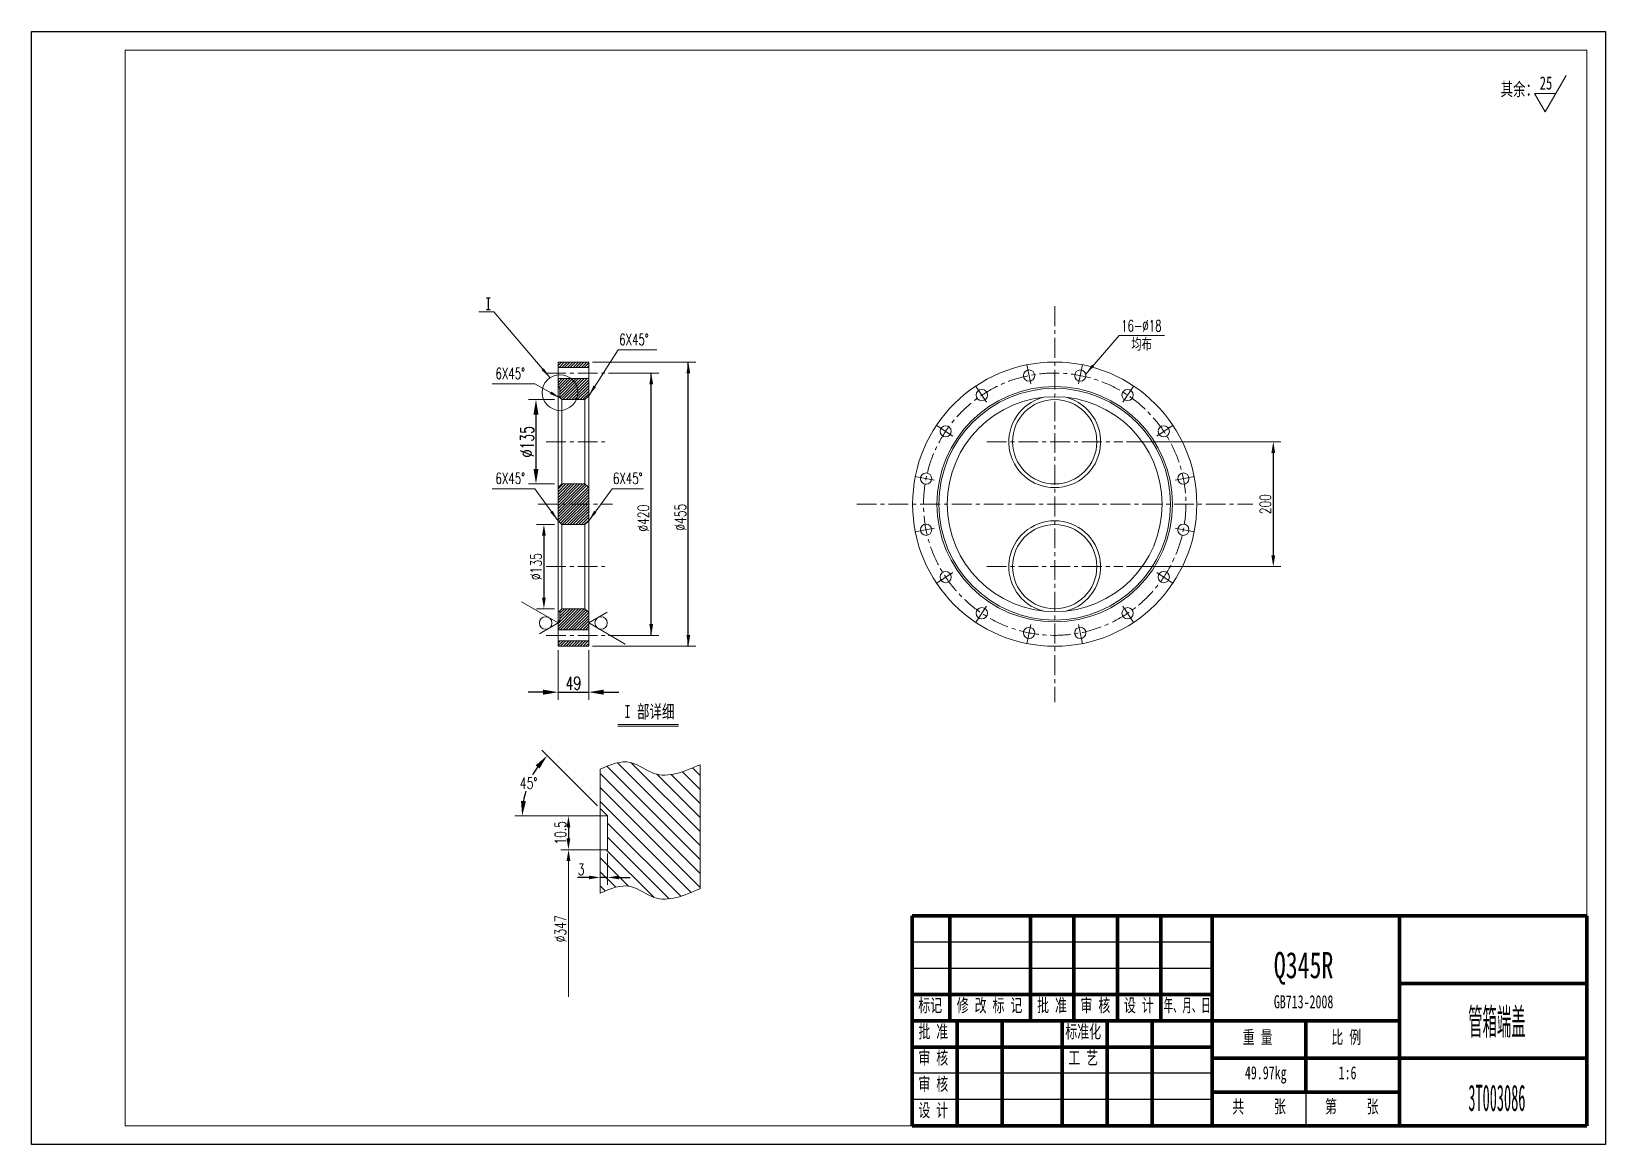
# Model space of a CAD drawing. Header units: millimetres. Extents: x 0 to 2520, y 0 to 1782.
import ezdxf

# ---------------------------------------------------------------- set-up
doc = ezdxf.new("R2010")
doc.units = ezdxf.units.MM
for name, pattern in [('CENTER', [50.8, 31.75, -6.35, 6.35, -6.35]), ('EB_DASH', [6, 3, -3]), ('EB_DASHDOT', [39, 30, -3, 3, -3])]:
    doc.linetypes.add(name, pattern=pattern)
doc.layers.get('0').update_dxf_attribs({"lineweight": 0})
for name, color, linetype, lineweight in [('25C', 1, 'CENTER', 18), ('中心线', 1, 'CENTER', 9), ('尺寸线', 4, 'Continuous', 9), ('标注线', 4, 'Continuous', 5), ('点划线', 1, 'EB_DASHDOT', 5), ('粗线', 7, 'Continuous', 15), ('虚线', 2, 'EB_DASH', 5)]:
    doc.layers.add(name, color=color, linetype=linetype, lineweight=lineweight)
doc.layers.add('边框', color=7, linetype='Continuous', lineweight=18, plot=False)
doc.styles.get("Standard").update_dxf_attribs({"font": 'romans.shx', "width": 0.7})
doc.styles.add('TextStyle1', font='', dxfattribs={"width": 0.510669})
doc.styles.add('UserTxtStyle4', font='', dxfattribs={"width": 0.667})
doc.styles.add('机械', font='', dxfattribs={"width": 0.4})
doc.styles.add('标准', font='', dxfattribs={"width": 0.667})
doc.styles.add('线性', font='romans.shx', dxfattribs={"width": 0.7})
doc.styles.get('TextStyle1').set_extended_font_data('宋体')
doc.styles.get('UserTxtStyle4').set_extended_font_data('宋体')
doc.styles.get('机械').set_extended_font_data('宋体')
doc.styles.get('标准').set_extended_font_data('宋体')
doc.dimstyles.new('副本标准', dxfattribs={"dimtxt": 18, "dimasz": 24, "dimexe": 12, "dimexo": 6, "dimgap": 3.75, "dimtad": 1, "dimtih": 1, "dimtoh": 1, "dimdec": 1, "dimzin": 12, "dimdsep": 46, "dimtxsty": 'Standard', "dimcen": 0, "dimdle": 48, "dimclrd": 256, "dimclre": 256, "dimclrt": 256, "dimadec": 1, "dimazin": 3, "dimtfac": 1, "dimtdec": 1, "dimtmove": 1, "dimatfit": 0, "dimfxl": 0, "dimtolj": 1, "dimarcsym": 0})
doc.dimstyles.new('标准', dxfattribs={"dimtxt": 18, "dimasz": 18, "dimexe": 12, "dimexo": 6, "dimgap": 3.75, "dimtad": 1, "dimdec": 1, "dimzin": 12, "dimdsep": 46, "dimtxsty": 'Standard', "dimcen": 0, "dimdle": 36, "dimclrd": 256, "dimclre": 256, "dimclrt": 256, "dimadec": 1, "dimazin": 3, "dimtfac": 1, "dimtdec": 1, "dimtmove": 1, "dimatfit": 0, "dimfxl": 0, "dimtolj": 1, "dimarcsym": 0})

# ---------------------------------------------------------------- blocks, each defined once
blk = doc.blocks.new('*X41')
at = {"layer": '尺寸线', "linetype": 'ByBlock'}
for points in [[(992.2, 1235.2), (995.2, 1217.2), (989.2, 1217.2)], [(992.2, 815.2), (995.2, 833.2), (989.2, 833.2)]]:
    blk.add_hatch(color=256, dxfattribs=at).paths.add_polyline_path(points, flags=0)
for p, q in [((923.9, 1235.2), (1004.2, 1235.2)), ((923.9, 815.2), (1004.2, 815.2))]:
    blk.add_line(p, q, dxfattribs=at)
at = {"layer": '尺寸线', "linetype": 'ByBlock', "lineweight": -2}
for p, q in [((992.2, 815.2), (992.2, 1235.2)), ((917.9, 815.2), (917.9, 815.2))]:
    blk.add_line(p, q, dxfattribs=at)
at = {"layer": '尺寸线', "linetype": 'ByBlock', "insert": (979.5, 1002.9), "char_height": 18, "width": 73.8, "attachment_point": 5, "rotation": 90}
blk.add_mtext('%%C420', dxfattribs=at)
blk = doc.blocks.new('*X42')
at = {"layer": '尺寸线'}
for points in [[(817.4, 974.7), (823.4, 974.7), (820.4, 992.7)], [(817.4, 875.7), (823.4, 875.7), (820.4, 857.7)]]:
    blk.add_hatch(color=256, dxfattribs=at).paths.add_polyline_path(points, flags=0)
for p, q in [((837.1, 992.7), (808.4, 992.7)), ((837.1, 857.7), (808.4, 857.7))]:
    blk.add_line(p, q, dxfattribs=at)
at = {"layer": '尺寸线', "lineweight": -2}
blk.add_line((820.4, 974.7), (820.4, 875.7), dxfattribs=at)
at = {"layer": '尺寸线', "insert": (807.7, 925.2), "char_height": 18, "width": 64.8, "attachment_point": 5, "rotation": 90}
blk.add_mtext('%%C135', dxfattribs=at)
blk = doc.blocks.new('*X43')
at = {"layer": '尺寸线', "linetype": 'ByBlock'}
for points in [[(807.7, 1192.7), (803.7, 1168.7), (811.7, 1168.7)], [(807.7, 1057.7), (803.7, 1081.7), (811.7, 1081.7)]]:
    blk.add_hatch(color=256, dxfattribs=at).paths.add_polyline_path(points, flags=0)
for p, q in [((837.1, 1192.7), (795.7, 1192.7)), ((837.1, 1057.7), (795.7, 1057.7))]:
    blk.add_line(p, q, dxfattribs=at)
at = {"layer": '尺寸线', "linetype": 'ByBlock', "lineweight": -2}
blk.add_line((807.7, 1168.7), (807.7, 1081.7), dxfattribs=at)
at = {"layer": '尺寸线', "linetype": 'ByBlock', "insert": (793.5, 1125.2), "char_height": 21, "width": 75.6, "attachment_point": 5, "rotation": 90}
blk.add_mtext('%%C135', dxfattribs=at)
blk = doc.blocks.new('*X44')
at = {"layer": '尺寸线'}
for points in [[(819.1, 728.2), (819.1, 720.2), (843.1, 724.2)], [(916.1, 728.2), (916.1, 720.2), (892.1, 724.2)]]:
    blk.add_hatch(color=256, dxfattribs=at).paths.add_polyline_path(points, flags=0)
for p, q in [((843.1, 791.7), (843.1, 712.2)), ((892.1, 791.7), (892.1, 712.2))]:
    blk.add_line(p, q, dxfattribs=at)
at = {"layer": '尺寸线', "lineweight": -2}
for p, q in [((819.1, 724.2), (795.1, 724.2)), ((843.1, 724.2), (892.1, 724.2)), ((916.1, 724.2), (940.1, 724.2))]:
    blk.add_line(p, q, dxfattribs=at)
at = {"layer": '尺寸线', "insert": (867.6, 738.5), "char_height": 21, "width": 35.7, "attachment_point": 5}
blk.add_mtext('49', dxfattribs=at)
blk = doc.blocks.new('*X45')
at = {"layer": '标注线'}
for points in [[(892.4, 430.6), (892.4, 424.6), (910.4, 427.6)], [(940.4, 430.6), (940.4, 424.6), (922.4, 427.6)]]:
    blk.add_hatch(color=256, dxfattribs=at).paths.add_polyline_path(points, flags=0)
for p, q in [((910.4, 466), (910.4, 415.6)), ((922.4, 466), (922.4, 415.6))]:
    blk.add_line(p, q, dxfattribs=at)
at = {"layer": '标注线', "lineweight": -2}
for p, q in [((892.4, 427.6), (874.4, 427.6)), ((922.4, 427.6), (910.4, 427.6)), ((940.4, 427.6), (958.4, 427.6))]:
    blk.add_line(p, q, dxfattribs=at)
at = {"layer": '标注线', "insert": (879.9, 440.3), "char_height": 18, "width": 10.8, "attachment_point": 5}
blk.add_mtext('3', dxfattribs=at)
blk = doc.blocks.new('*X46')
at = {"layer": '标注线'}
for points in [[(807.1, 607), (813.3, 601.8), (825.6, 622.8)], [(791.6, 549.6), (783.7, 550.3), (785.6, 526)]]:
    blk.add_hatch(color=256, dxfattribs=at).paths.add_polyline_path(points, flags=0)
for p, q in [((906.1, 542.3), (817.1, 631.3)), ((897.9, 526), (773.6, 526))]:
    blk.add_line(p, q, dxfattribs=at)
at = {"layer": '标注线', "lineweight": -2}
for start, end in [(145.0634, 151.5839), (163.1723, 169.9366)]:
    blk.add_arc((922.4, 526), 136.8, start, end, dxfattribs=at)
at = {"layer": '标注线', "insert": (796, 578.4), "char_height": 18, "width": 41.4, "attachment_point": 5}
blk.add_mtext('45%%D', dxfattribs=at)
blk = doc.blocks.new('*X47')
at = {"layer": '尺寸线'}
for points in [[(856.7, 508), (862.7, 508), (859.7, 526)], [(856.7, 490), (862.7, 490), (859.7, 472)]]:
    blk.add_hatch(color=256, dxfattribs=at).paths.add_polyline_path(points, flags=0)
for p, q in [((916.4, 526), (847.7, 526)), ((916.4, 472), (847.7, 472))]:
    blk.add_line(p, q, dxfattribs=at)
at = {"layer": '尺寸线', "lineweight": -2}
blk.add_line((859.7, 508), (859.7, 490), dxfattribs=at)
at = {"layer": '尺寸线', "insert": (847, 499), "char_height": 18, "width": 46.8, "attachment_point": 5, "rotation": 90}
blk.add_mtext('10.5', dxfattribs=at)
blk = doc.blocks.new('*X48')
at = {"layer": '尺寸线', "linetype": 'Continuous'}
blk.add_hatch(color=256, dxfattribs=at).paths.add_polyline_path([(830.2, 1227.6), (816.8, 1239.8), (820.2, 1242.8)], flags=0)
for p, q in [((740, 1333.1), (716.1, 1333.1)), ((830.2, 1227.6), (740, 1333.1))]:
    blk.add_line(p, q, dxfattribs=at)
at = {"layer": '尺寸线'}
blk.add_line((716.1, 1333.1), (716.1, 1333.1), dxfattribs=at)
blk = doc.blocks.new('*X49')
at = {"layer": '尺寸线', "linetype": 'Continuous'}
blk.add_hatch(color=256, dxfattribs=at).paths.add_polyline_path([(892.1, 1198.7), (899.9, 1215), (903.7, 1212.6)], flags=0)
for p, q in [((892.1, 1198.7), (939.4, 1272.3)), ((939.4, 1272.3), (1001.3, 1272.3))]:
    blk.add_line(p, q, dxfattribs=at)
at = {"layer": '尺寸线'}
blk.add_line((1001.3, 1272.3), (1001.3, 1272.3), dxfattribs=at)
blk = doc.blocks.new('*X50')
at = {"layer": '尺寸线', "linetype": 'Continuous'}
blk.add_hatch(color=256, dxfattribs=at).paths.add_polyline_path([(892.1, 998.7), (900.8, 1014.6), (904.5, 1011.9)], flags=0)
for p, q in [((892.1, 998.7), (929.4, 1050)), ((929.4, 1050), (979.9, 1050))]:
    blk.add_line(p, q, dxfattribs=at)
at = {"layer": '尺寸线'}
blk.add_line((979.9, 1050), (979.9, 1050), dxfattribs=at)
blk = doc.blocks.new('*X51')
at = {"layer": '尺寸线', "linetype": 'Continuous'}
blk.add_hatch(color=256, dxfattribs=at).paths.add_polyline_path([(843.1, 998.7), (830.7, 1011.9), (834.3, 1014.6)], flags=0)
for p, q in [((805.7, 1050), (737.4, 1050)), ((843.1, 998.7), (805.7, 1050))]:
    blk.add_line(p, q, dxfattribs=at)
at = {"layer": '尺寸线'}
blk.add_line((737.4, 1050), (737.4, 1050), dxfattribs=at)
blk = doc.blocks.new('*X52')
at = {"layer": '尺寸线', "linetype": 'ByBlock'}
for points in [[(1051.6, 1252.7), (1054.6, 1234.7), (1048.6, 1234.7)], [(1051.6, 797.7), (1054.6, 815.7), (1048.6, 815.7)]]:
    blk.add_hatch(color=256, dxfattribs=at).paths.add_polyline_path(points, flags=0)
for p, q in [((898.1, 1252.7), (1063.6, 1252.7)), ((898.1, 797.7), (1063.6, 797.7))]:
    blk.add_line(p, q, dxfattribs=at)
at = {"layer": '尺寸线', "linetype": 'ByBlock', "lineweight": -2}
for p, q in [((1051.6, 797.7), (1051.6, 1252.7)), ((892.1, 797.7), (892.1, 797.7))]:
    blk.add_line(p, q, dxfattribs=at)
at = {"layer": '尺寸线', "linetype": 'ByBlock', "insert": (1038.9, 1004.2), "char_height": 18, "width": 70.2, "attachment_point": 5, "rotation": 90}
blk.add_mtext('%%C455', dxfattribs=at)
blk = doc.blocks.new('*X53')
at = {"layer": '尺寸线'}
for points in [[(1985.1, 1107.2), (1991.1, 1107.2), (1988.1, 1125.2)], [(1985.1, 943.2), (1991.1, 943.2), (1988.1, 925.2)]]:
    blk.add_hatch(color=256, dxfattribs=at).paths.add_polyline_path(points, flags=0)
for p, q in [((1753, 1125.2), (2000.1, 1125.2)), ((1753, 925.2), (2000.1, 925.2))]:
    blk.add_line(p, q, dxfattribs=at)
at = {"layer": '尺寸线', "lineweight": -2}
blk.add_line((1988.1, 1107.2), (1988.1, 943.2), dxfattribs=at)
at = {"layer": '尺寸线', "insert": (1975.3, 1025.2), "char_height": 18, "width": 48.6, "attachment_point": 5, "rotation": 90}
blk.add_mtext('200', dxfattribs=at)
blk = doc.blocks.new('*X54')
at = {"layer": '尺寸线', "linetype": 'Continuous'}
blk.add_hatch(color=256, dxfattribs=at).paths.add_polyline_path([(1687.8, 1233.6), (1697.9, 1248.7), (1701.3, 1245.7)], flags=0)
for p, q in [((1687.8, 1233.6), (1741.6, 1295.4)), ((1741.6, 1295.4), (1814.2, 1295.4))]:
    blk.add_line(p, q, dxfattribs=at)
at = {"layer": '尺寸线'}
blk.add_line((1814.2, 1295.4), (1814.2, 1295.4), dxfattribs=at)
blk = doc.blocks.new('*X55')
at = {"layer": '尺寸线', "linetype": 'Continuous'}
blk.add_hatch(color=256, dxfattribs=at).paths.add_polyline_path([(846.8, 1194.9), (830, 1201.7), (832.2, 1205.7)], flags=0)
for p, q in [((805.7, 1217.9), (737.4, 1217.9)), ((846.8, 1194.9), (805.7, 1217.9))]:
    blk.add_line(p, q, dxfattribs=at)
at = {"layer": '尺寸线'}
blk.add_line((737.4, 1217.9), (737.4, 1217.9), dxfattribs=at)

msp = doc.modelspace()

# ---------------------------------------------------------------- hatches: boundary and pattern name
at = {"layer": '尺寸线'}
h = msp.add_hatch(dxfattribs=at)
h.set_pattern_fill('ANSI31', color=256, style=0, pattern_type=0)
h.paths.add_polyline_path([(892.06, 824.17), (892.06, 851.67), (886.06, 857.67), (849.06, 857.67), (844.56, 853.17), (846.06, 853.17), (846.06, 839.67), (843.06, 836.67), (843.06, 824.17)], flags=0)
h.paths.add_polyline_path([(892.06, 797.67), (892.06, 806.17), (843.06, 806.17), (843.06, 797.67)], flags=0)
h.paths.add_polyline_path([(892.06, 1244.17), (892.06, 1252.67), (843.06, 1252.67), (843.06, 1244.17)], flags=0)
h.paths.add_polyline_path([(886.06, 1192.67), (892.06, 1198.67), (892.06, 1226.17), (843.06, 1226.17), (843.06, 1213.67), (846.06, 1210.67), (846.06, 1197.17), (844.56, 1197.17), (849.06, 1192.67)], flags=0)
h = msp.add_hatch(dxfattribs=at)
h.set_pattern_fill('ANSI31', color=256, style=0, pattern_type=0)
h.paths.add_polyline_path([(849.06, 1057.67), (843.06, 1051.67), (843.06, 1025.17), (892.06, 1025.17), (892.06, 1051.67), (886.06, 1057.67)], flags=0)
h.paths.add_polyline_path([(886.06, 992.67), (892.06, 998.67), (892.06, 1025.17), (843.06, 1025.17), (843.06, 998.67), (849.06, 992.67)], flags=0)
msp.add_hatch(color=256, dxfattribs=at).paths.add_polyline_path([(856.73, 454.03), (862.73, 454.03), (859.73, 472.03)], flags=0)
at = {"layer": '标注线'}
h = msp.add_hatch(dxfattribs=at)
h.set_pattern_fill('ANSI31', color=256, style=0, pattern_type=0)
h.set_pattern_definition([(135, (0, 0), (-11.22532, -11.22532), [])])
edge = h.paths.add_edge_path(flags=0)
edge.add_line((910.37, 402.6), (910.37, 472.03))
edge.add_line((910.37, 472.03), (922.37, 472.03))
edge.add_line((922.37, 472.03), (922.37, 526.03))
edge.add_line((922.37, 526.03), (910.37, 538.03))
edge.add_line((910.37, 538.03), (910.37, 601.14))
edge.add_spline(control_points=[(910.37, 601.14), (927.02, 608.12), (957.48, 620.91), (1005.69, 580.16), (1045.02, 597.16), (1070.37, 608.11)], knot_values=[0, 0, 0, 0, 50.6648672, 92.7251741, 169.0125486, 169.0125486, 169.0125486, 169.0125486], weights=[1, 1, 1, 1, 1, 1], degree=3, periodic=0)
edge.add_line((1070.37, 608.11), (1070.37, 409.57))
edge.add_spline(control_points=[(1070.37, 409.57), (1045.02, 398.61), (1005.69, 381.61), (957.48, 422.37), (927.02, 409.58), (910.37, 402.6)], knot_values=[0, 0, 0, 0, 76.2873744, 118.3476814, 169.0125486, 169.0125486, 169.0125486, 169.0125486], weights=[1, 1, 1, 1, 1, 1], degree=3, periodic=0)

# ---------------------------------------------------------------- linework, layer by layer
for p, q in [((846.06, 1210.67), (843.06, 1213.67)), ((846.06, 1210.67), (846.06, 1197.17)), ((846.06, 1197.17), (843.06, 1197.17)), ((846.06, 853.17), (843.06, 853.17)), ((846.06, 839.67), (843.06, 836.67)), ((846.06, 839.67), (846.06, 853.17))]:
    msp.add_line(p, q)
at = {"layer": '25C'}
for p, q in [((1593.66, 1248.92), (1600.74, 1213.35)), ((1682.68, 1248.92), (1675.6, 1213.35)), ((1511.42, 1214.86), (1531.58, 1184.7)), ((1764.92, 1214.86), (1744.76, 1184.7)), ((1448.48, 1151.91), (1478.64, 1131.76)), ((1827.86, 1151.91), (1797.7, 1131.76)), ((1414.42, 1069.68), (1449.99, 1062.6)), ((1861.92, 1069.68), (1826.35, 1062.6)), ((1414.42, 980.66), (1449.99, 987.74)), ((1861.92, 980.66), (1826.35, 987.74)), ((1448.48, 898.42), (1478.64, 918.57)), ((1827.86, 898.42), (1797.7, 918.57)), ((1511.42, 835.48), (1531.58, 865.64)), ((1764.92, 835.48), (1744.76, 865.64)), ((1593.66, 801.42), (1600.74, 836.99)), ((1682.68, 801.42), (1675.6, 836.99))]:
    msp.add_line(p, q, dxfattribs=at)
at = {"layer": '中心线'}
for p, q in [((1638.17, 1342.11), (1638.17, 708.22)), ((823.8, 1235.17), (917.91, 1235.17)), ((823.8, 1125.17), (917.91, 1125.17)), ((1529.36, 1125.17), (1746.98, 1125.17)), ((810.93, 1025.17), (930.22, 1025.17)), ((1321.23, 1025.17), (1955.11, 1025.17)), ((823.8, 925.17), (917.91, 925.17)), ((1529.36, 925.17), (1746.98, 925.17)), ((823.8, 815.17), (917.91, 815.17))]:
    msp.add_line(p, q, dxfattribs=at)
msp.add_circle((1638.17, 1025.17), 210, dxfattribs=at)
at = {"layer": '尺寸线'}
for p, q in [((938.53, 672.64), (1036.06, 672.64)), ((938.53, 669.64), (1036.06, 669.64)), ((905.37, 472.03), (847.73, 472.03)), ((859.73, 454.03), (859.73, 236.68))]:
    msp.add_line(p, q, dxfattribs=at)
msp.add_circle((846.06, 1203.92), 28.53, dxfattribs=at)
at = {"layer": '标注线'}
for p, q in [((2423.39, 1653.15), (2457.21, 1711.72)), ((2406.23, 1682.88), (2440.56, 1682.88)), ((2423.39, 1653.15), (2406.23, 1682.88)), ((843.06, 835), (784.49, 868.82)), ((843.06, 835), (813.32, 817.84)), ((892.06, 835), (921.79, 852.17)), ((892.06, 835), (950.63, 801.19)), ((922.37, 526.03), (903.95, 526.03))]:
    msp.add_line(p, q, dxfattribs=at)
for centre in [(823.23, 835), (911.88, 835)]:
    msp.add_circle(centre, 9.91, dxfattribs=at)
for points, knots in [([(910.37, 601.14), (927.02, 608.12), (957.48, 620.91), (1005.69, 580.16), (1045.02, 597.16), (1070.37, 608.11)], [0, 0, 0, 0, 2149.404123, 3933.768759, 7170.1810176, 7170.1810176, 7170.1810176, 7170.1810176]), ([(910.37, 402.6), (927.02, 409.58), (957.48, 422.37), (1005.69, 381.61), (1045.02, 398.61), (1070.37, 409.57)], [0, 0, 0, 0, 2140.9434941, 3918.2843942, 7141.9572695, 7141.9572695, 7141.9572695, 7141.9572695])]:
    msp.add_open_spline(points, degree=3, knots=knots, dxfattribs=at)
at = {"layer": '点划线', "linetype": 'Continuous', "lineweight": 25}
for p, q in [((1890, 324), (1410, 324)), ((1890, 282), (1410, 282)), ((1890, 114), (1410, 114)), ((1890, 72), (1410, 72))]:
    msp.add_line(p, q, dxfattribs=at)
at = {"layer": '粗线'}
for p, q in [((2490, 1752), (150, 1752)), ((150, 1752), (150, 30)), ((2490, 30), (2490, 1752)), ((843.06, 1252.67), (843.06, 797.67)), ((843.06, 1252.67), (892.06, 1252.67)), ((843.06, 1244.17), (892.06, 1244.17)), ((892.06, 1252.67), (892.06, 797.67)), ((843.06, 1226.17), (892.06, 1226.17)), ((849.06, 1192.67), (844.56, 1197.17)), ((849.06, 1192.67), (886.06, 1192.67)), ((849.06, 1192.67), (849.06, 1057.67)), ((886.06, 1192.67), (892.06, 1198.67)), ((886.06, 1192.67), (886.06, 1057.67)), ((849.06, 1057.67), (843.06, 1051.67)), ((849.06, 1057.67), (886.06, 1057.67)), ((886.06, 1057.67), (892.06, 1051.67)), ((849.06, 992.67), (843.06, 998.67)), ((849.06, 992.67), (886.06, 992.67)), ((849.06, 992.67), (849.06, 857.67)), ((886.06, 992.67), (892.06, 998.67)), ((886.06, 992.67), (886.06, 857.67)), ((849.06, 857.67), (844.56, 853.17)), ((849.06, 857.67), (886.06, 857.67)), ((886.06, 857.67), (892.06, 851.67)), ((843.06, 824.17), (892.06, 824.17)), ((843.06, 806.17), (892.06, 806.17)), ((843.06, 797.67), (892.06, 797.67)), ((1070.37, 409.57), (1070.37, 608.11)), ((910.37, 402.6), (910.37, 601.14)), ((922.37, 526.03), (910.37, 538.03)), ((922.37, 472.03), (922.37, 526.03)), ((922.37, 472.03), (910.37, 472.03)), ((150, 30), (2490, 30))]:
    msp.add_line(p, q, dxfattribs=at)
at = {"layer": '粗线', "linetype": 'Continuous', "lineweight": 70}
for p, q in [((1410, 366), (2490, 366)), ((1410, 366), (1410, 30)), ((1470, 198), (1470, 366)), ((1599.5, 198), (1599.5, 366)), ((1669, 198), (1669, 366)), ((1738.5, 198), (1738.5, 366)), ((1808, 198), (1808, 366)), ((1890, 366), (1890, 30)), ((2190, 30), (2190, 366)), ((2490, 366), (2490, 30)), ((2490, 258), (2190, 258)), ((1890, 240), (1410, 240)), ((2190, 198), (1410, 198)), ((1482, 30), (1482, 198)), ((1554, 30), (1554, 198)), ((1650, 30), (1650, 198)), ((1722, 30), (1722, 198)), ((1794, 30), (1794, 198)), ((2040, 198), (2040, 84)), ((1890, 156), (1410, 156)), ((2190, 138), (1890, 138)), ((2490, 138), (2190, 138)), ((2190, 84), (1890, 84)), ((2490, 30), (1410, 30))]:
    msp.add_line(p, q, dxfattribs=at)
at = {"layer": '粗线'}
for centre, radius in [((1638.17, 1025.17), 227.5), ((1597.2, 1231.13), 9), ((1679.14, 1231.13), 9), ((1638.17, 1025.17), 188.5), ((1638.17, 1025.17), 185.5), ((1638.17, 1025.17), 172), ((1521.5, 1199.78), 9), ((1638.17, 1125.17), 67.5), ((1754.84, 1199.78), 9), ((1463.56, 1141.84), 9), ((1812.78, 1141.84), 9), ((1432.2, 1066.14), 9), ((1844.13, 1066.14), 9), ((1432.2, 984.2), 9), ((1638.17, 925.17), 67.5), ((1844.13, 984.2), 9), ((1463.56, 908.5), 9), ((1812.78, 908.5), 9), ((1521.5, 850.56), 9), ((1754.84, 850.56), 9), ((1597.2, 819.2), 9), ((1679.14, 819.2), 9)]:
    msp.add_circle(centre, radius, dxfattribs=at)
for centre, start, end in [((1638.17, 1125.17), 105.25924, 74.74076), ((1638.17, 925.17), 285.25924, 254.74076)]:
    msp.add_arc(centre, 73.5, start, end, dxfattribs=at)
at = {"layer": '虚线', "linetype": 'Continuous', "lineweight": 25}
msp.add_line((2040, 84), (2040, 30), dxfattribs=at)
at = {"layer": '边框', "linetype": 'Continuous', "lineweight": 25}
for p, q in [((0, 0), (0, 1782)), ((0, 1782), (2520, 1782)), ((2520, 1782), (2520, 0)), ((2520, 0), (0, 0))]:
    msp.add_line(p, q, dxfattribs=at)

# ---------------------------------------------------------------- block references
at = {"layer": '尺寸线'}
for name in ['*X48', '*X54', '*X49', '*X55', '*X51', '*X50']:
    msp.add_blockref(name, (0, 0), dxfattribs=at)

# ---------------------------------------------------------------- texts
for s, insert, char_height, width, attachment_point, style in [('I', (726.65, 1356.63), 21, 40.9879, 1, '标准'), ('{\\Fromans,gbcbig.shx;16-%%C18}', (1744.46, 1319.81), 18, 165.3093, 1, '标准'), ('{\\Fromans,gbcbig.shx;6X45%%D}', (940.91, 1297.81), 18, 57.2755, 1, '标准'), ('均布', (1760.82, 1290.83), 18, 165.3093, 1, '标准'), ('{\\Fromans,gbcbig.shx;6X45%%D}', (742.87, 1243.44), 18, 57.2755, 1, '标准'), ('{\\Fromans,gbcbig.shx;6X45%%D}', (742.87, 1075.57), 18, 57.2755, 1, '标准'), ('{\\Fromans,gbcbig.shx;6X45%%D}', (930.91, 1075.57), 18, 57.2755, 1, '标准'), ('{\\fSimSun|b0|i0|c119|p8;I} 部详细', (989.32, 691.97), 21, 158.7133, 5, '线性')]:
    msp.add_mtext(s, dxfattribs=dict(at, insert=insert, char_height=char_height, width=width, attachment_point=attachment_point, style=style))
at = {"layer": '尺寸线', "insert": (846.98, 345.36), "char_height": 18, "width": 72, "attachment_point": 5, "rotation": 90}
msp.add_mtext('%%C347', dxfattribs=at)
at = {"layer": '标注线', "char_height": 21, "attachment_point": 1}
for s, insert, width in [('其余：', (2351.89, 1700.02), 234.8844), ('{\\fSimSun|b0|i0|c119|p8;25}', (2414.76, 1710.04), 31.9159)]:
    msp.add_mtext(s, dxfattribs=dict(at, insert=insert, width=width))
at = {"layer": '标注线', "attachment_point": 5}
for s, insert, char_height, width, style in [('Q345R', (2036.64, 281.96), 42, 195.1642, '标准'), ('GB713-2008', (2036.64, 228.41), 21, 195.7867, '标准'), ('管箱端盖', (2346.08, 194.45), 42, 251.6267, '机械'), ('3T003086', (2346.08, 74.45), 42, 333.4306, '机械')]:
    msp.add_mtext(s, dxfattribs=dict(at, insert=insert, char_height=char_height, width=width, style=style))
at = {"layer": '粗线', "char_height": 21, "attachment_point": 1}
for s, insert, width, style in [('标记', (1419.76, 233.39), 76.1047, 'UserTxtStyle4'), ('修 改 标 记', (1481.31, 233.39), 215.7078, 'UserTxtStyle4'), ('批 准', (1609.96, 233.39), 96.337, 'UserTxtStyle4'), ('审 核', (1679.46, 233.39), 94.4694, 'UserTxtStyle4'), ('设 计', (1748.96, 233.39), 95.7145, 'UserTxtStyle4'), ('年、月、日', (1812.59, 233.39), 145.728, 'TextStyle1'), ('批 准', (1419.91, 191.39), 96.337, 'UserTxtStyle4'), ('标准化', (1655.12, 191.39), 116.1025, 'UserTxtStyle4'), ('重 量', (1939.28, 182.39), 96.337, 'UserTxtStyle4'), ('比 例', (2081.04, 182.39), 90.423, 'UserTxtStyle4'), ('审 核', (1419.91, 149.39), 94.4694, 'UserTxtStyle4'), ('工 艺', (1659.91, 149.39), 95.092, 'UserTxtStyle4'), ('审 核', (1419.91, 107.39), 94.4694, 'UserTxtStyle4'), ('设 计', (1419.91, 65.39), 95.7145, 'UserTxtStyle4'), ('共     张', (1922.45, 71.39), 176.1769, 'UserTxtStyle4'), ('第     张', (2070.89, 71.39), 176.0213, 'UserTxtStyle4')]:
    msp.add_mtext(s, dxfattribs=dict(at, insert=insert, width=width, style=style))
at = {"layer": '粗线', "color": 0, "linetype": 'Continuous', "lineweight": 25, "char_height": 21, "attachment_point": 1, "style": 'UserTxtStyle4'}
for s, insert, width in [('49.97kg', (1942.71, 125.39), 136.8017), ('1:6', (2092.71, 125.39), 53.071)]:
    msp.add_mtext(s, dxfattribs=dict(at, insert=insert, width=width))

# ---------------------------------------------------------------- dimensions: what is measured, and where the dimension line sits
at = {"layer": '尺寸线'}
for base, p1, p2, text, override, picture, middle in [((1051.64, 1252.67), (892.06, 797.67), (892.06, 1252.67), '%%C<>', {"dimsah": 1, "dimtzin": 0}, '*X52', (1038.89, 1004.16)), ((992.22, 1235.17), (917.91, 815.17), (917.91, 1235.17), '%%C<>', {"dimsah": 1, "dimtzin": 0}, '*X41', (979.47, 1002.9)), ((807.72, 1057.67), (843.06, 1192.67), (843.06, 1057.67), '%%C<>', {"dimsah": 1, "dimatfit": 3, "dimtzin": 0}, '*X43', (794.97, 1125.17)), ((820.4, 857.67), (843.06, 992.67), (843.06, 857.67), '%%C<>', {"dimsah": 1, "dimatfit": 3, "dimtzin": 0}, '*X42', (807.65, 925.17)), ((859.73, 472.03), (922.37, 526.03), (922.37, 472.03), '10.5', {"dimsah": 1, "dimtzin": 0}, '*X47', (846.98, 499.03))]:
    dim = msp.add_linear_dim(base=base, p1=p1, p2=p2, angle=90, text=text, dimstyle='标准', override=override, dxfattribs=at)
    dim.commit()
    dim.dimension.update_dxf_attribs({"geometry": picture, "text_midpoint": middle, "dimtype": 160})
dim = msp.add_linear_dim(base=(1988.08, 925.17), p1=(1746.98, 1125.17), p2=(1746.98, 925.17), angle=90, dimstyle='标准', override={"dimsah": 1, "dimtzin": 0}, dxfattribs=at)
dim.commit()
dim.dimension.update_dxf_attribs({"geometry": '*X53', "text_midpoint": (1975.33, 1025.17), "dimtype": 160})
dim = msp.add_linear_dim(base=(892.06, 724.24), p1=(843.06, 797.67), p2=(892.06, 797.67), dimstyle='标准', override={"dimsah": 1, "dimtzin": 0}, dxfattribs=at)
dim.commit()
dim.dimension.update_dxf_attribs({"geometry": '*X44', "text_midpoint": (867.56, 736.99), "dimtype": 160})
at = {"layer": '标注线'}
dim = msp.add_angular_dim_2l(base=(795.97, 578.39), line1=((922.37, 526.03), (910.37, 538.03)), line2=((922.37, 526.03), (903.95, 526.03)), dimstyle='副本标准', override={"dimtad": 0, "dimtih": 1, "dimtoh": 1, "dimsah": 1, "dimtzin": 12}, dxfattribs=at)
dim.commit()
dim.dimension.update_dxf_attribs({"geometry": '*X46', "text_midpoint": (795.97, 578.39)})
dim = msp.add_linear_dim(base=(910.37, 427.58), p1=(922.37, 472.03), p2=(910.37, 472.03), angle=180, text='3', dimstyle='标准', override={"dimsah": 1, "dimtzin": 0}, dxfattribs=at)
dim.commit()
dim.dimension.update_dxf_attribs({"geometry": '*X45', "text_midpoint": (879.85, 414.83), "dimtype": 160})

doc.saveas('drawing.dxf')
